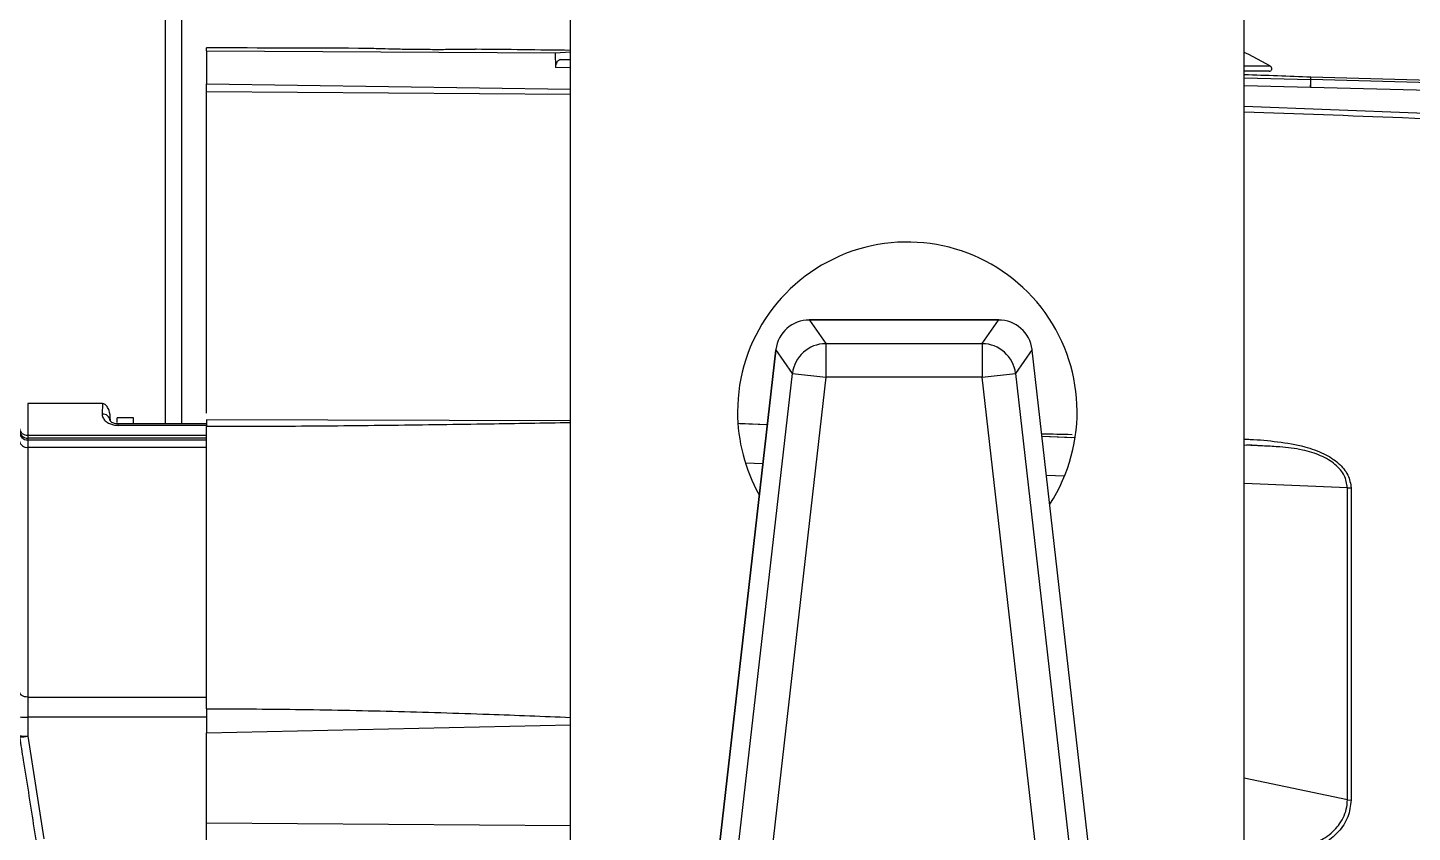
# Model space of a CAD drawing. Extents: x 6 to 134, y 3 to 97.
# Drawn here: x 98.271 to 100.84, y 43.487 to 44.98 of the extents above; entities that cross this region are included whole.
import ezdxf

# ---------------------------------------------------------------- set-up
doc = ezdxf.new("R2010")
doc.units = 0
doc.header["$MEASUREMENT"] = 0
doc.layers.add('OBJECT', color=7, linetype='CONTINUOUS')

msp = doc.modelspace()

# ---------------------------------------------------------------- linework, layer by layer
at = {"layer": 'OBJECT'}
for p, q in [((99.2781, 40.7244), (99.2781, 49.697)), ((100.5281, 40.7244), (100.5281, 49.697)), ((98.527, 44.2448), (98.527, 45.0184)), ((98.557, 44.2448), (98.557, 45.0184)), ((98.6031, 44.9367), (98.6031, 44.942)), ((98.6031, 44.9367), (99.2498, 44.9327)), ((98.6031, 44.9367), (98.6031, 44.8753)), ((99.2498, 44.9327), (99.2781, 44.9346)), ((99.2498, 44.9327), (99.2502, 44.9058)), ((99.2781, 44.9051), (99.2502, 44.9058)), ((99.26, 44.9203), (99.2781, 44.9215)), ((99.26, 44.9203), (99.2781, 44.9198)), ((100.577, 44.908), (100.5281, 44.908)), ((100.5743, 44.8987), (100.5281, 44.8987)), ((100.5281, 44.8865), (100.6518, 44.8832)), ((104.8945, 44.7765), (100.6518, 44.8876)), ((100.6518, 44.8832), (100.6518, 44.8876)), ((104.8945, 44.7723), (100.6518, 44.8832)), ((98.6031, 44.8753), (99.2781, 44.8655)), ((98.6031, 44.2645), (98.6031, 44.8607)), ((99.2781, 44.8558), (98.6031, 44.8607)), ((100.6512, 44.8686), (100.5281, 44.8719)), ((100.6515, 44.8686), (100.6512, 44.8686)), ((104.8941, 44.7577), (100.6515, 44.8686)), ((100.0729, 44.4375), (99.7209, 44.4375)), ((99.7216, 44.4373), (99.7518, 44.3936)), ((100.0722, 44.4373), (99.7216, 44.4373)), ((100.042, 44.3936), (100.0722, 44.4373)), ((99.7518, 44.3936), (100.042, 44.3936)), ((99.7518, 44.3936), (99.7518, 44.3313)), ((100.042, 44.3936), (100.042, 44.3313)), ((99.659, 44.3812), (99.53, 43.2497)), ((99.6588, 44.3813), (99.5312, 43.2611)), ((99.6588, 44.3813), (99.659, 44.3812)), ((99.6591, 44.3836), (99.6591, 44.3828)), ((99.6898, 44.3384), (99.6591, 44.3828)), ((100.1346, 44.3828), (100.1039, 44.3384)), ((100.1346, 44.3828), (100.1347, 44.3836)), ((100.1348, 44.3812), (100.1349, 44.3813)), ((100.2637, 43.2497), (100.1348, 44.3812)), ((100.2626, 43.2611), (100.1349, 44.3813)), ((99.5658, 43.2497), (99.6898, 44.3384)), ((99.7518, 44.3313), (99.6277, 43.2426)), ((99.6898, 44.3384), (99.7518, 44.3313)), ((100.042, 44.3313), (99.7518, 44.3313)), ((100.042, 44.3313), (100.1039, 44.3384)), ((100.166, 43.2426), (100.042, 44.3313)), ((100.1039, 44.3384), (100.228, 43.2497)), ((98.2711, 44.2824), (98.2711, 44.2239)), ((98.4096, 44.2824), (98.2711, 44.2824)), ((98.4096, 44.2824), (98.4092, 44.263)), ((98.4096, 44.2824), (98.4098, 44.2824)), ((98.4243, 44.2538), (98.4242, 44.2504)), ((98.4242, 44.2504), (98.4243, 44.2538)), ((98.4672, 44.2557), (98.4372, 44.2557)), ((98.4372, 44.2472), (98.4372, 44.2557)), ((98.6031, 44.2448), (98.4389, 44.2448)), ((98.4389, 44.242), (98.4389, 44.2448)), ((98.6031, 44.242), (98.4389, 44.242)), ((98.4672, 44.2448), (98.4672, 44.2557)), ((99.2781, 44.2505), (98.6031, 44.2525)), ((98.6031, 43.7164), (98.6031, 44.2396)), ((99.6431, 44.2432), (99.5889, 44.2455)), ((99.6431, 44.243), (99.5926, 44.2451)), ((98.2711, 44.2239), (98.2711, 44.2182)), ((98.2711, 44.2239), (98.6031, 44.2239)), ((98.2711, 44.2182), (98.2711, 44.2149)), ((98.6031, 44.2182), (98.2711, 44.2182)), ((98.2711, 44.2149), (98.2711, 44.2012)), ((98.2711, 44.2149), (98.6031, 44.2149)), ((100.2144, 44.2189), (100.1531, 44.2215)), ((100.2081, 44.219), (100.1532, 44.2213)), ((98.2711, 44.2012), (98.2711, 43.738)), ((98.6031, 44.2012), (98.2711, 44.2012)), ((100.5658, 44.2037), (100.5281, 44.2054)), ((99.6348, 44.1704), (99.6031, 44.1717)), ((100.1947, 44.1477), (100.1614, 44.1491)), ((100.7196, 44.1264), (100.5281, 44.1342)), ((98.2711, 43.738), (98.2711, 43.7008)), ((98.2711, 43.738), (98.6031, 43.738)), ((98.2711, 43.7008), (98.2711, 43.6658)), ((98.6031, 43.7008), (98.2711, 43.7008)), ((98.6031, 43.6719), (99.2781, 43.6868)), ((98.6031, 43.5042), (98.6031, 43.6719)), ((98.2711, 43.6658), (98.3013, 43.475)), ((100.7196, 43.5472), (100.5281, 43.5876)), ((100.7196, 43.5472), (100.7267, 43.5468)), ((99.2781, 43.4995), (98.6031, 43.5042))]:
    msp.add_line(p, q, dxfattribs=at)
at = {"layer": 'OBJECT', "flags": 128}
for points in [[(100.577, 44.908), (100.5367, 44.9298), (100.5281, 44.9336)], [(98.2711, 43.738), (98.2682, 43.7382), (98.2654, 43.7387), (98.2628, 43.7396), (98.2605, 43.7408), (98.2586, 43.7422), (98.2572, 43.7439), (98.2564, 43.7457), (98.2561, 43.7476)]]:
    msp.add_lwpolyline(points, dxfattribs=at)
at = {"layer": 'OBJECT'}
for centre, radius, start, end in [((98.6031, -5.718), 50.66, 89.65981, 90), ((98.6031, -5.718), 50.66, 89.23656, 89.4354), ((100.5743, 44.9037), 0.005, 270, 57.4319), ((98.6031, -5.731), 50.66, 87.68235, 87.82233), ((97.8773, 44.9841), 2.7763, 357.615, 357.916), ((99.9031, 44.267), 0.315, 327.0561, 180), ((99.7521, 44.3308), 0.0627, 90.3088, 173.103), ((100.0417, 44.3308), 0.0627, 6.897, 89.6912), ((98.4104, 44.2491), 0.0139, 5.1271, 94.675), ((99.9031, 44.267), 0.315, 180, 209.2401), ((98.2698, 44.2376), 0.0138, 186.506, 275.2843), ((98.2711, 44.2332), 0.015, 180.0032, 270.0032), ((98.2711, 44.2299), 0.015, 180.0032, 270.0032), ((98.2696, 44.2148), 0.0136, 188.2967, 276.3929), ((98.2674, 43.8891), 0.1883, 266.575, 271.1405), ((98.2674, 43.8541), 0.1883, 266.575, 271.1405), ((98.2225, 43.9475), 0.2859, 276.8576, 279.7927)]:
    msp.add_arc(centre, radius, start, end, dxfattribs=at)
for centre, major_axis, ratio, start_param, end_param in [((99.7216, 44.375), (0.0606, -0.017), 0.988785, 1.841761, 3.2937), ((100.0722, 44.375), (0.0606, 0.017), 0.988785, 6.131077, 7.583017), ((99.6595, 44.3812), (0.00086, 0.0075), 0.069473, 1.372627, 1.57875), ((100.1343, 44.3812), (-0.00086, 0.0075), 0.069473, 4.704435, 4.910558)]:
    msp.add_ellipse(centre, major_axis=major_axis, ratio=ratio, start_param=start_param, end_param=end_param, dxfattribs=at)
for points, knots in [([(99.1023, 44.9395), (99.1027, 44.9395), (99.1041, 44.9395), (99.0947, 44.9393), (99.0753, 44.9391), (99.047, 44.9388), (99.0215, 44.9388), (98.9954, 44.939), (98.9692, 44.9393), (98.9391, 44.94), (98.9166, 44.9406), (98.9038, 44.9411), (98.9039, 44.9411), (98.9039, 44.9411)], [0, 0, 0, 0, 0.037007, 0.144353, 0.251708, 0.359079, 0.466439, 0.500204, 0.607567, 0.714929, 0.822322, 0.92972, 1, 1, 1, 1]), ([(99.26, 44.9203), (99.2593, 44.9202), (99.2579, 44.92), (99.256, 44.9189), (99.2544, 44.9175), (99.2526, 44.9153), (99.2513, 44.9127), (99.2503, 44.9092), (99.2502, 44.9072), (99.2502, 44.9058)], [0, 0, 0, 0, 0.152076, 0.292239, 0.422144, 0.539512, 0.752461, 0.836115, 1, 1, 1, 1]), ([(98.6031, 44.8607), (98.6031, 44.861), (98.6031, 44.8613), (98.6031, 44.8629), (98.6031, 44.8644), (98.6031, 44.8663), (98.6031, 44.8683), (98.6031, 44.8713), (98.6031, 44.8737), (98.6031, 44.8753)], [0, 0, 0, 0, 0.226961, 0.339218, 0.451475, 0.563732, 0.675989, 0.788245, 1, 1, 1, 1]), ([(100.5281, 44.8343), (100.8698, 44.821), (101.7029, 44.7887), (103.0251, 44.6902), (104.0029, 44.5845), (104.4918, 44.5316)], [0, 0, 0, 0, 0.2579507, 0.6290137, 1, 1, 1, 1]), ([(104.4901, 44.5172), (104.2576, 44.5435), (103.7846, 44.597), (103.0621, 44.6657), (102.3151, 44.7267), (101.5658, 44.7756), (100.9674, 44.8077), (100.6261, 44.8196), (100.5281, 44.823)], [0, 0, 0, 0, 0.176631, 0.359219, 0.547766, 0.742271, 0.925992, 1, 1, 1, 1]), ([(99.6591, 44.3836), (99.6591, 44.3834), (99.659, 44.3826), (99.6589, 44.3818), (99.6588, 44.3813)], [0, 0, 0, 0, 0.2511198, 1, 1, 1, 1]), ([(100.1349, 44.3813), (100.1349, 44.3815), (100.1348, 44.3822), (100.1347, 44.383), (100.1347, 44.3836)], [0, 0, 0, 0, 0.2493282, 1, 1, 1, 1]), ([(98.4092, 44.263), (98.4092, 44.2626), (98.4092, 44.2598), (98.4108, 44.255), (98.4158, 44.2493), (98.4223, 44.2452), (98.4301, 44.2426), (98.4359, 44.2422), (98.4389, 44.242)], [0, 0, 0, 0, 0.039086, 0.283926, 0.491047, 0.667628, 0.83368, 1, 1, 1, 1]), ([(98.4243, 44.2538), (98.4243, 44.2538), (98.4244, 44.2591), (98.4234, 44.2673), (98.4194, 44.2762), (98.4156, 44.2803), (98.4125, 44.2821), (98.4106, 44.2823), (98.4098, 44.2824)], [0, 0, 0, 0, 0.004446, 0.470701, 0.719831, 0.850337, 0.933025, 1, 1, 1, 1]), ([(98.4388, 44.2448), (98.4388, 44.2448), (98.4373, 44.2446), (98.4343, 44.2451), (98.4303, 44.2461), (98.427, 44.2477), (98.4247, 44.2495), (98.4242, 44.2505), (98.4242, 44.2504), (98.4242, 44.2503)], [0, 0, 0, 0, 0.001336, 0.137161, 0.274337, 0.431545, 0.623986, 0.87738, 1, 1, 1, 1]), ([(98.6031, 44.2525), (98.6031, 44.2526), (98.6031, 44.2528), (98.6031, 44.2464), (98.6031, 44.241), (98.6031, 44.2396)], [0, 0, 0, 0, 0.425022, 0.850044, 1, 1, 1, 1]), ([(99.2781, 44.2467), (99.2278, 44.2459), (99.1177, 44.2441), (98.9476, 44.2418), (98.7729, 44.24), (98.6581, 44.2397), (98.6031, 44.2396)], [0, 0, 0, 0, 0.22394, 0.489698, 0.755953, 1, 1, 1, 1]), ([(100.1526, 44.2265), (100.1713, 44.2262), (100.1901, 44.2258), (100.2089, 44.2253), (100.209, 44.2253)], [0, 0, 0, 0, 0.996242, 1, 1, 1, 1]), ([(100.5281, 44.2165), (100.5319, 44.2164), (100.5526, 44.2156), (100.5905, 44.2122), (100.6376, 44.2044), (100.6766, 44.1906), (100.7043, 44.1724), (100.7227, 44.1503), (100.7254, 44.134), (100.7267, 44.1259)], [0, 0, 0, 0, 0.04088, 0.227855, 0.418299, 0.567523, 0.70923, 0.854708, 1, 1, 1, 1]), ([(100.5658, 44.2037), (100.5612, 44.204), (100.5501, 44.2047), (100.5391, 44.2051), (100.5327, 44.2054)], [0, 0, 0, 0, 0.416891, 1, 1, 1, 1]), ([(100.7196, 44.1264), (100.7184, 44.1341), (100.7161, 44.1494), (100.6982, 44.1702), (100.6711, 44.1868), (100.6349, 44.1977), (100.5987, 44.202), (100.5754, 44.2032), (100.5658, 44.2037)], [0, 0, 0, 0, 0.169475, 0.339572, 0.508222, 0.676894, 0.867999, 1, 1, 1, 1]), ([(100.7196, 43.5472), (100.7196, 43.6527), (100.7196, 43.8638), (100.7196, 44.0389), (100.7196, 44.1264)], [0, 0, 0, 0, 0.499778, 1, 1, 1, 1]), ([(100.7196, 44.1264), (100.7208, 44.1263), (100.7231, 44.126), (100.7255, 44.1259), (100.7267, 44.1259)], [0, 0, 0, 0, 0.499996, 1, 1, 1, 1]), ([(100.7267, 44.1259), (100.7267, 44.0383), (100.7268, 43.8633), (100.7267, 43.6523), (100.7267, 43.5468)], [0, 0, 0, 0, 0.500003, 1, 1, 1, 1]), ([(98.6031, 43.7164), (98.6581, 43.7162), (98.7729, 43.7157), (98.9476, 43.712), (99.1176, 43.7068), (99.2278, 43.7024), (99.2781, 43.7004)], [0, 0, 0, 0, 0.24402, 0.510283, 0.77599, 1, 1, 1, 1]), ([(98.6031, 43.7164), (98.6031, 43.7108), (98.6031, 43.6994), (98.6031, 43.6833), (98.6031, 43.6743), (98.6031, 43.6719)], [0, 0, 0, 0, 0.425022, 0.850044, 1, 1, 1, 1]), ([(98.2868, 43.473), (98.2852, 43.4829), (98.2777, 43.5323), (98.2676, 43.5958), (98.2589, 43.6495), (98.2566, 43.6637)], [0, 0, 0, 0, 0.155366, 0.77683, 1, 1, 1, 1]), ([(100.5281, 43.4699), (100.5302, 43.4695), (100.5489, 43.466), (100.5838, 43.4604), (100.6302, 43.4586), (100.6631, 43.4683), (100.6832, 43.4801), (100.6955, 43.4907), (100.7061, 43.5036), (100.714, 43.5178), (100.7189, 43.5329), (100.7194, 43.5429), (100.7196, 43.5472)], [0, 0, 0, 0, 0.02397, 0.221866, 0.412852, 0.559625, 0.626324, 0.706786, 0.771644, 0.853473, 0.936537, 1, 1, 1, 1]), ([(100.7267, 43.5468), (100.7253, 43.5363), (100.7227, 43.5154), (100.7041, 43.4872), (100.6765, 43.4643), (100.6294, 43.4446), (100.5777, 43.4384), (100.5397, 43.4387), (100.5281, 43.4388)], [0, 0, 0, 0, 0.145404, 0.291057, 0.433339, 0.582158, 0.872462, 1, 1, 1, 1]), ([(98.6031, 43.4626), (98.6031, 43.4658), (98.6031, 43.4748), (98.6031, 43.4894), (98.6031, 43.5002), (98.6031, 43.5042)], [0, 0, 0, 0, 0.263884, 0.723096, 1, 1, 1, 1])]:
    msp.add_open_spline(points, degree=3, knots=knots, dxfattribs=at)
msp.add_open_spline([(100.6515, 44.8686), (100.6515, 44.8704), (100.6516, 44.8742), (100.6517, 44.8789), (100.6518, 44.8823), (100.6518, 44.8829), (100.6518, 44.8832)], degree=3, dxfattribs=at)

doc.saveas('drawing.dxf')
